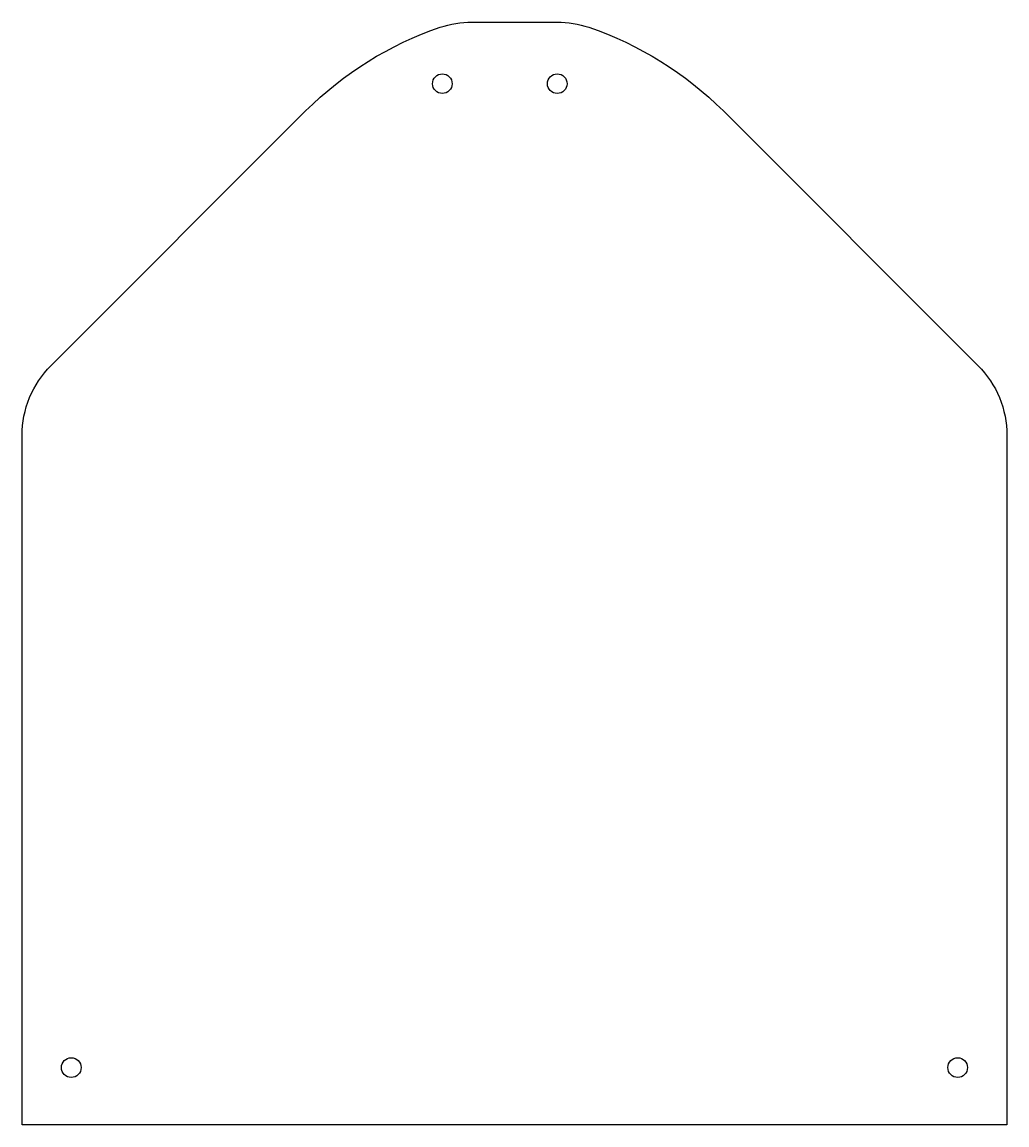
# Model space of a CAD drawing. Header units: millimetres. Extents: x -139 to 11, y 25 to 193.
import ezdxf

# ---------------------------------------------------------------- set-up
doc = ezdxf.new("R2010")
doc.units = ezdxf.units.MM
doc.layers.get('0').update_dxf_attribs({"linetype": 'CONTINUOUS'})

msp = doc.modelspace()

# ---------------------------------------------------------------- linework, layer by layer
msp.add_lwpolyline([(-52.4, 192.57, -0.114954), (-31.9, 179.82), (6.9, 141.02, -0.198912), (11.29, 130.41), (11.29, 25.37), (-138.71, 25.37), (-138.71, 130.41, -0.198912), (-134.31, 141.02), (-95.52, 179.82, -0.114954), (-75.02, 192.57, -0.082081), (-70.19, 193.37), (-57.23, 193.37, -0.082081)], format="xyb", close=True)
for centre in [(-74.7, 183.98), (-57.2, 183.98), (-131.21, 34.1), (3.79, 34.1)]:
    msp.add_circle(centre, 1.5)

doc.saveas('drawing.dxf')
